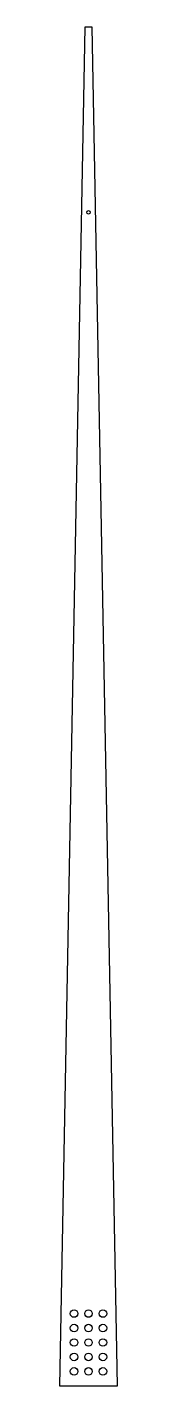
# Model space of a CAD drawing. Extents: x -0.5 to 0.5, y -23.1 to 0.4.
import ezdxf

# ---------------------------------------------------------------- set-up
doc = ezdxf.new("R2010")
doc.units = 0
doc.layers.get('0').update_dxf_attribs({"linetype": 'CONTINUOUS'})

msp = doc.modelspace()

# ---------------------------------------------------------------- linework, layer by layer
msp.add_lwpolyline([(0.5, -23.121), (0.062, 0.379), (-0.062, 0.379), (-0.5, -23.121)], close=True)
for centre, radius in [((0, -2.823), 0.03), ((-0.25, -21.871), 0.065), ((0, -21.871), 0.065), ((0.25, -21.871), 0.065), ((-0.25, -22.121), 0.065), ((0, -22.121), 0.065), ((0.25, -22.121), 0.065), ((-0.25, -22.371), 0.065), ((0, -22.371), 0.065), ((0.25, -22.371), 0.065), ((-0.25, -22.621), 0.065), ((0, -22.621), 0.065), ((0.25, -22.621), 0.065), ((-0.25, -22.871), 0.065), ((0, -22.871), 0.065), ((0.25, -22.871), 0.065)]:
    msp.add_circle(centre, radius)

doc.saveas('drawing.dxf')
